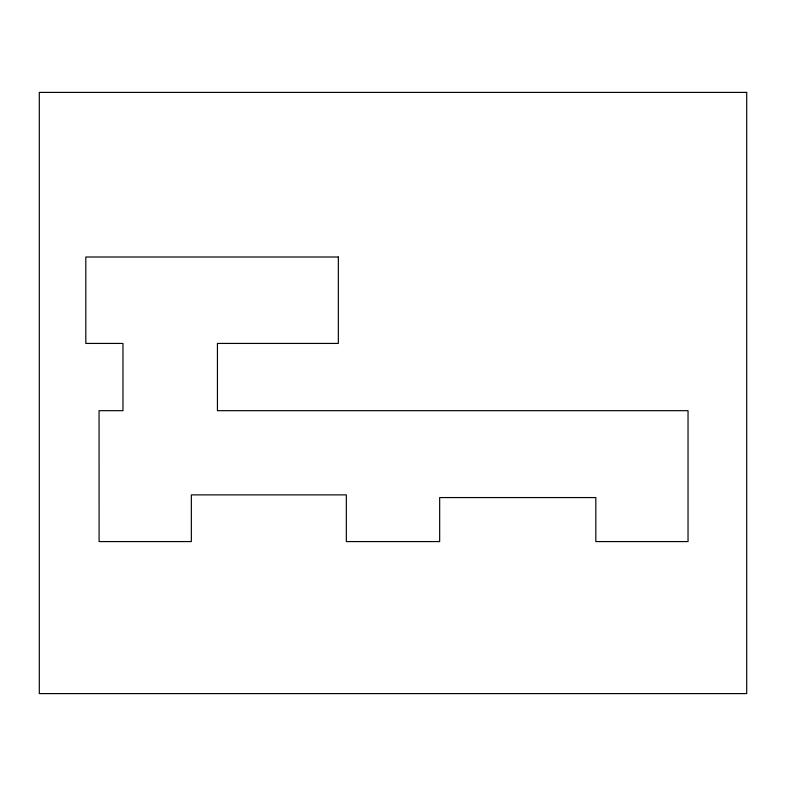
<?xml version="1.0" encoding="UTF-8"?>
<svg xmlns="http://www.w3.org/2000/svg" width="786" height="786" viewBox="0 0 786 786"><rect width="100%" height="100%" fill="white"/><g stroke="black" fill="none" stroke-linecap="round" stroke-linejoin="round"><path stroke-width="1.18" d="M746.7 92.394L39.3 92.394L39.3 693.606L746.7 693.606L746.7 92.394M338.344 257.002L85.812 257.002L85.812 343.433L122.97 343.433L122.97 410.685L99.056 410.685L99.095 541.574L191.342 541.574L191.342 494.875L346.341 494.875L346.341 541.574L439.669 541.574L439.669 497.567L595.827 497.567L595.827 541.574L688.035 541.574L688.035 410.685L217.437 410.685L217.437 343.433L338.344 343.433L338.344 257.002"/></g></svg>
